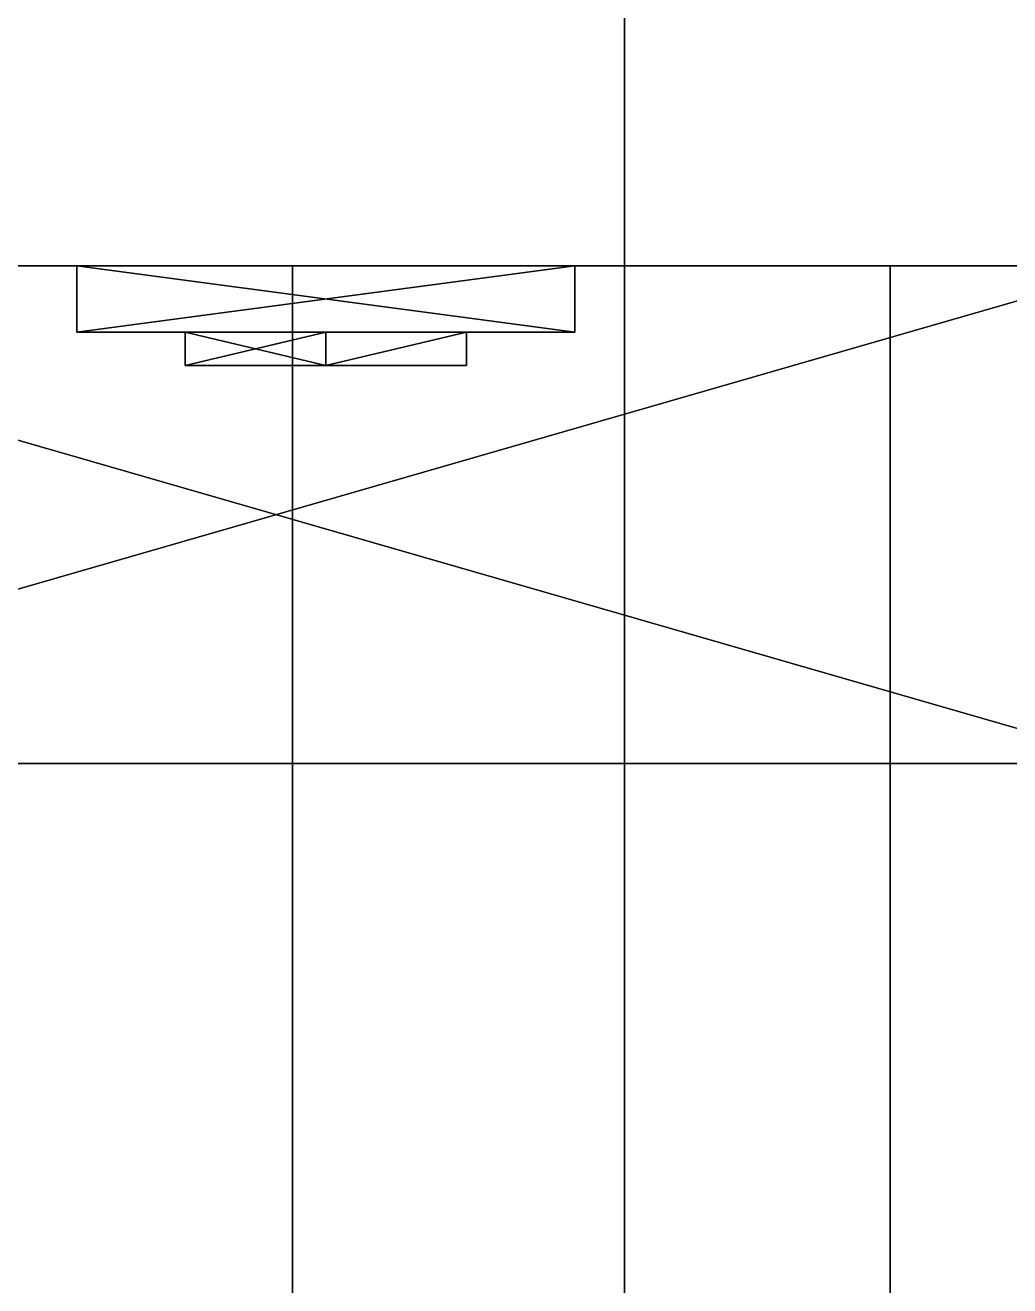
# Model space of a CAD drawing. Extents: x 0 to 2825, y -3457 to 0.
# Drawn here: x 683.94 to 713.61, y -2616.74 to -2578.75 of the extents above; entities that cross this region are included whole.
import ezdxf

# ---------------------------------------------------------------- set-up
doc = ezdxf.new("R2010")
doc.units = 0
for name, color, linetype in [('LAYER0', 7, 'CONTINUOUS'), ('LAYER1', 7, 'CONTINUOUS'), ('LAYER386', 7, 'CONTINUOUS'), ('LAYER387', 7, 'CONTINUOUS'), ('LAYER392', 7, 'CONTINUOUS'), ('LAYER396', 7, 'CONTINUOUS'), ('LAYER569', 253, 'CONTINUOUS'), ('LAYER571', 253, 'CONTINUOUS'), ('LAYER573', 253, 'CONTINUOUS'), ('LAYER575', 253, 'CONTINUOUS'), ('LAYER577', 253, 'CONTINUOUS'), ('LAYER588', 253, 'CONTINUOUS')]:
    doc.layers.add(name, color=color, linetype=linetype)

msp = doc.modelspace()

# ---------------------------------------------------------------- linework, layer by layer
at = {"layer": 'LAYER0', "invisible_edges": 1}
for points in [[(2825, 0), (0, -3457), (0, 0), (2825, 0)], [(2825, -3457, 5), (0, 0, 5), (0, -3457, 5), (2825, -3457, 5)], [(0, 0, 5), (2825, -3457, 5), (2825, 0, 5), (0, 0, 5)], [(0, -3457), (2825, 0), (2825, -3457), (0, -3457)]]:
    msp.add_3dface(points, dxfattribs=at)
at = {"layer": 'LAYER386', "invisible_edges": 1}
for points in [[(150, -2586, 85), (730, -3259, 85), (150, -3259, 85), (150, -2586, 85)], [(730, -3259, 85), (150, -2586, 85), (730, -2586, 85), (730, -3259, 85)], [(150, -2586, 85), (730, -2586, 103), (730, -2586, 85), (150, -2586, 85)], [(730, -2586, 103), (150, -2586, 85), (150, -2586, 103), (730, -2586, 103)], [(730, -2586, 103), (150, -3259, 103), (730, -3259, 103), (730, -2586, 103)], [(150, -3259, 103), (730, -2586, 103), (150, -2586, 103), (150, -3259, 103)]]:
    msp.add_3dface(points, dxfattribs=at)
at = {"layer": 'LAYER387', "invisible_edges": 1}
for points in [[(692, -2586, 85), (692, -3259, 5), (692, -3259, 85), (692, -2586, 85)], [(692, -3259, 5), (692, -2586, 85), (692, -2586, 5), (692, -3259, 5)], [(710, -2586, 5), (692, -3259, 5), (692, -2586, 5), (710, -2586, 5)], [(692, -3259, 5), (710, -2586, 5), (710, -3259, 5), (692, -3259, 5)], [(692, -2586, 85), (710, -2586, 5), (692, -2586, 5), (692, -2586, 85)], [(710, -2586, 5), (692, -2586, 85), (710, -2586, 85), (710, -2586, 5)], [(710, -3259, 85), (692, -2586, 85), (692, -3259, 85), (710, -3259, 85)], [(692, -2586, 85), (710, -3259, 85), (710, -2586, 85), (692, -2586, 85)], [(710, -2586, 5), (710, -3259, 85), (710, -3259, 5), (710, -2586, 5)], [(710, -3259, 85), (710, -2586, 5), (710, -2586, 85), (710, -3259, 85)]]:
    msp.add_3dface(points, dxfattribs=at)
at = {"layer": 'LAYER392', "invisible_edges": 1}
for points in [[(150, -2586, 5), (730, -2568, 5), (730, -2586, 5), (150, -2586, 5)], [(730, -2568, 5), (150, -2586, 5), (150, -2568, 5), (730, -2568, 5)], [(150, -2568, 2550), (730, -2586, 2550), (730, -2568, 2550), (150, -2568, 2550)], [(730, -2586, 2550), (150, -2568, 2550), (150, -2586, 2550), (730, -2586, 2550)], [(730, -2586, 2550), (150, -2586, 5), (730, -2586, 5), (730, -2586, 2550)], [(150, -2586, 5), (730, -2586, 2550), (150, -2586, 2550), (150, -2586, 5)]]:
    msp.add_3dface(points, dxfattribs=at)
at = {"layer": 'LAYER396', "invisible_edges": 1}
for points in [[(150, -3259, 2549), (730, -2586, 2549), (150, -2586, 2549), (150, -3259, 2549)], [(730, -2586, 2549), (150, -3259, 2549), (730, -3259, 2549), (730, -2586, 2549)], [(150, -2586, 2531), (730, -2586, 2549), (730, -2586, 2531), (150, -2586, 2531)], [(730, -2586, 2549), (150, -2586, 2531), (150, -2586, 2549), (730, -2586, 2549)], [(730, -3259, 2531), (150, -2586, 2531), (730, -2586, 2531), (730, -3259, 2531)], [(150, -2586, 2531), (730, -3259, 2531), (150, -3259, 2531), (150, -2586, 2531)]]:
    msp.add_3dface(points, dxfattribs=at)
at = {"layer": 'LAYER569'}
for points in [[(717.5, -2586, 181.2174), (717.5, -2601, 181.2174), (665.5, -2586, 181.2174), (717.5, -2586, 181.2174)], [(665.5, -2586, 181.2174), (717.5, -2601, 181.2174), (665.5, -2601, 181.2174), (665.5, -2586, 181.2174)], [(665.5, -2586, 194.7826), (665.5, -2601, 194.7826), (717.5, -2586, 194.7826), (665.5, -2586, 194.7826)], [(717.5, -2586, 194.7826), (665.5, -2601, 194.7826), (717.5, -2601, 194.7826), (717.5, -2586, 194.7826)], [(700.5, -2588, 214), (700.5, -2586, 214), (685.5, -2586, 214), (700.5, -2588, 214)], [(700.5, -2588, 214), (685.5, -2586, 214), (685.5, -2588, 214), (700.5, -2588, 214)], [(685.5, -2588, 214), (685.5, -2586, 214), (685.5, -2586, 162), (685.5, -2588, 214)], [(685.5, -2588, 214), (685.5, -2586, 162), (685.5, -2588, 162), (685.5, -2588, 214)], [(685.5, -2588, 162), (685.5, -2586, 162), (700.5, -2586, 162), (685.5, -2588, 162)], [(685.5, -2588, 162), (700.5, -2586, 162), (700.5, -2588, 162), (685.5, -2588, 162)], [(700.5, -2586, 162), (700.5, -2586, 214), (700.5, -2588, 214), (700.5, -2586, 162)], [(700.5, -2586, 162), (700.5, -2588, 214), (700.5, -2588, 162), (700.5, -2586, 162)], [(700.5, -2588, 162), (700.5, -2588, 214), (685.5, -2588, 214), (700.5, -2588, 162)], [(700.5, -2588, 162), (685.5, -2588, 214), (685.5, -2588, 162), (700.5, -2588, 162)], [(693, -2589, 201.2939), (688.76, -2589, 206.087), (693, -2588, 201.2939), (693, -2589, 201.2939)], [(693, -2588, 201.2939), (688.76, -2589, 206.087), (688.76, -2588, 206.087), (693, -2588, 201.2939)], [(688.76, -2589, 206.087), (693, -2589, 210.88), (688.76, -2588, 206.087), (688.76, -2589, 206.087)], [(688.76, -2588, 206.087), (693, -2589, 210.88), (693, -2588, 210.88), (688.76, -2588, 206.087)], [(693, -2588, 210.88), (688.76, -2588, 206.087), (693, -2588, 201.2939), (693, -2588, 210.88)], [(693, -2589, 165.12), (688.76, -2589, 169.913), (693, -2588, 165.12), (693, -2589, 165.12)], [(693, -2588, 165.12), (688.76, -2589, 169.913), (688.76, -2588, 169.913), (693, -2588, 165.12)], [(688.76, -2589, 169.913), (693, -2589, 174.7061), (688.76, -2588, 169.913), (688.76, -2589, 169.913)], [(688.76, -2588, 169.913), (693, -2589, 174.7061), (693, -2588, 174.7061), (688.76, -2588, 169.913)], [(693, -2588, 174.7061), (688.76, -2588, 169.913), (693, -2588, 165.12), (693, -2588, 174.7061)], [(697.24, -2589, 206.087), (693, -2589, 201.2939), (697.24, -2588, 206.087), (697.24, -2589, 206.087)], [(697.24, -2588, 206.087), (693, -2589, 201.2939), (693, -2588, 201.2939), (697.24, -2588, 206.087)], [(693, -2588, 210.88), (693, -2588, 201.2939), (697.24, -2588, 206.087), (693, -2588, 210.88)], [(693, -2588, 210.88), (693, -2589, 210.88), (697.24, -2588, 206.087), (693, -2588, 210.88)], [(697.24, -2588, 206.087), (693, -2589, 210.88), (697.24, -2589, 206.087), (697.24, -2588, 206.087)], [(697.24, -2589, 169.913), (693, -2589, 165.12), (697.24, -2588, 169.913), (697.24, -2589, 169.913)], [(697.24, -2588, 169.913), (693, -2589, 165.12), (693, -2588, 165.12), (697.24, -2588, 169.913)], [(693, -2588, 174.7061), (693, -2588, 165.12), (697.24, -2588, 169.913), (693, -2588, 174.7061)], [(693, -2588, 174.7061), (693, -2589, 174.7061), (697.24, -2588, 169.913), (693, -2588, 174.7061)], [(697.24, -2588, 169.913), (693, -2589, 174.7061), (697.24, -2589, 169.913), (697.24, -2588, 169.913)], [(693, -2589, 210.88), (688.76, -2589, 206.087), (697.24, -2589, 206.087), (693, -2589, 210.88)], [(697.24, -2589, 206.087), (688.76, -2589, 206.087), (693, -2589, 201.2939), (697.24, -2589, 206.087)], [(693, -2589, 174.7061), (688.76, -2589, 169.913), (697.24, -2589, 169.913), (693, -2589, 174.7061)], [(697.24, -2589, 169.913), (688.76, -2589, 169.913), (693, -2589, 165.12), (697.24, -2589, 169.913)], [(717.5, -2601, 181.2174), (717.5, -2601, 194.7826), (665.5, -2601, 181.2174), (717.5, -2601, 181.2174)], [(665.5, -2601, 181.2174), (717.5, -2601, 194.7826), (665.5, -2601, 194.7826), (665.5, -2601, 181.2174)]]:
    msp.add_3dface(points, dxfattribs=at)
at = {"layer": 'LAYER571'}
for points in [[(717.5, -2586, 745.9674), (717.5, -2601, 745.9674), (665.5, -2586, 745.9674), (717.5, -2586, 745.9674)], [(665.5, -2586, 745.9674), (717.5, -2601, 745.9674), (665.5, -2601, 745.9674), (665.5, -2586, 745.9674)], [(665.5, -2586, 759.5326), (665.5, -2601, 759.5326), (717.5, -2586, 759.5326), (665.5, -2586, 759.5326)], [(717.5, -2586, 759.5326), (665.5, -2601, 759.5326), (717.5, -2601, 759.5326), (717.5, -2586, 759.5326)], [(700.5, -2588, 778.75), (700.5, -2586, 778.75), (685.5, -2586, 778.75), (700.5, -2588, 778.75)], [(700.5, -2588, 778.75), (685.5, -2586, 778.75), (685.5, -2588, 778.75), (700.5, -2588, 778.75)], [(685.5, -2588, 778.75), (685.5, -2586, 778.75), (685.5, -2586, 726.75), (685.5, -2588, 778.75)], [(685.5, -2588, 778.75), (685.5, -2586, 726.75), (685.5, -2588, 726.75), (685.5, -2588, 778.75)], [(685.5, -2588, 726.75), (685.5, -2586, 726.75), (700.5, -2586, 726.75), (685.5, -2588, 726.75)], [(685.5, -2588, 726.75), (700.5, -2586, 726.75), (700.5, -2588, 726.75), (685.5, -2588, 726.75)], [(700.5, -2586, 726.75), (700.5, -2586, 778.75), (700.5, -2588, 778.75), (700.5, -2586, 726.75)], [(700.5, -2586, 726.75), (700.5, -2588, 778.75), (700.5, -2588, 726.75), (700.5, -2586, 726.75)], [(700.5, -2588, 726.75), (700.5, -2588, 778.75), (685.5, -2588, 778.75), (700.5, -2588, 726.75)], [(700.5, -2588, 726.75), (685.5, -2588, 778.75), (685.5, -2588, 726.75), (700.5, -2588, 726.75)], [(693, -2589, 766.0439), (688.76, -2589, 770.837), (693, -2588, 766.0439), (693, -2589, 766.0439)], [(693, -2588, 766.0439), (688.76, -2589, 770.837), (688.76, -2588, 770.837), (693, -2588, 766.0439)], [(688.76, -2589, 770.837), (693, -2589, 775.63), (688.76, -2588, 770.837), (688.76, -2589, 770.837)], [(688.76, -2588, 770.837), (693, -2589, 775.63), (693, -2588, 775.63), (688.76, -2588, 770.837)], [(693, -2588, 775.63), (688.76, -2588, 770.837), (693, -2588, 766.0439), (693, -2588, 775.63)], [(693, -2589, 729.87), (688.76, -2589, 734.663), (693, -2588, 729.87), (693, -2589, 729.87)], [(693, -2588, 729.87), (688.76, -2589, 734.663), (688.76, -2588, 734.663), (693, -2588, 729.87)], [(688.76, -2589, 734.663), (693, -2589, 739.4561), (688.76, -2588, 734.663), (688.76, -2589, 734.663)], [(688.76, -2588, 734.663), (693, -2589, 739.4561), (693, -2588, 739.4561), (688.76, -2588, 734.663)], [(693, -2588, 739.4561), (688.76, -2588, 734.663), (693, -2588, 729.87), (693, -2588, 739.4561)], [(697.24, -2589, 770.837), (693, -2589, 766.0439), (697.24, -2588, 770.837), (697.24, -2589, 770.837)], [(697.24, -2588, 770.837), (693, -2589, 766.0439), (693, -2588, 766.0439), (697.24, -2588, 770.837)], [(693, -2588, 775.63), (693, -2588, 766.0439), (697.24, -2588, 770.837), (693, -2588, 775.63)], [(693, -2588, 775.63), (693, -2589, 775.63), (697.24, -2588, 770.837), (693, -2588, 775.63)], [(697.24, -2588, 770.837), (693, -2589, 775.63), (697.24, -2589, 770.837), (697.24, -2588, 770.837)], [(697.24, -2589, 734.663), (693, -2589, 729.87), (697.24, -2588, 734.663), (697.24, -2589, 734.663)], [(697.24, -2588, 734.663), (693, -2589, 729.87), (693, -2588, 729.87), (697.24, -2588, 734.663)], [(693, -2588, 739.4561), (693, -2588, 729.87), (697.24, -2588, 734.663), (693, -2588, 739.4561)], [(693, -2588, 739.4561), (693, -2589, 739.4561), (697.24, -2588, 734.663), (693, -2588, 739.4561)], [(697.24, -2588, 734.663), (693, -2589, 739.4561), (697.24, -2589, 734.663), (697.24, -2588, 734.663)], [(693, -2589, 775.63), (688.76, -2589, 770.837), (697.24, -2589, 770.837), (693, -2589, 775.63)], [(697.24, -2589, 770.837), (688.76, -2589, 770.837), (693, -2589, 766.0439), (697.24, -2589, 770.837)], [(693, -2589, 739.4561), (688.76, -2589, 734.663), (697.24, -2589, 734.663), (693, -2589, 739.4561)], [(697.24, -2589, 734.663), (688.76, -2589, 734.663), (693, -2589, 729.87), (697.24, -2589, 734.663)], [(717.5, -2601, 745.9674), (717.5, -2601, 759.5326), (665.5, -2601, 745.9674), (717.5, -2601, 745.9674)], [(665.5, -2601, 745.9674), (717.5, -2601, 759.5326), (665.5, -2601, 759.5326), (665.5, -2601, 745.9674)]]:
    msp.add_3dface(points, dxfattribs=at)
at = {"layer": 'LAYER573'}
for points in [[(717.5, -2586, 1310.717), (717.5, -2601, 1310.717), (665.5, -2586, 1310.717), (717.5, -2586, 1310.717)], [(665.5, -2586, 1310.717), (717.5, -2601, 1310.717), (665.5, -2601, 1310.717), (665.5, -2586, 1310.717)], [(665.5, -2586, 1324.283), (665.5, -2601, 1324.283), (717.5, -2586, 1324.283), (665.5, -2586, 1324.283)], [(717.5, -2586, 1324.283), (665.5, -2601, 1324.283), (717.5, -2601, 1324.283), (717.5, -2586, 1324.283)], [(700.5, -2588, 1343.5), (700.5, -2586, 1343.5), (685.5, -2586, 1343.5), (700.5, -2588, 1343.5)], [(700.5, -2588, 1343.5), (685.5, -2586, 1343.5), (685.5, -2588, 1343.5), (700.5, -2588, 1343.5)], [(685.5, -2588, 1343.5), (685.5, -2586, 1343.5), (685.5, -2586, 1291.5), (685.5, -2588, 1343.5)], [(685.5, -2588, 1343.5), (685.5, -2586, 1291.5), (685.5, -2588, 1291.5), (685.5, -2588, 1343.5)], [(685.5, -2588, 1291.5), (685.5, -2586, 1291.5), (700.5, -2586, 1291.5), (685.5, -2588, 1291.5)], [(685.5, -2588, 1291.5), (700.5, -2586, 1291.5), (700.5, -2588, 1291.5), (685.5, -2588, 1291.5)], [(700.5, -2586, 1291.5), (700.5, -2586, 1343.5), (700.5, -2588, 1343.5), (700.5, -2586, 1291.5)], [(700.5, -2586, 1291.5), (700.5, -2588, 1343.5), (700.5, -2588, 1291.5), (700.5, -2586, 1291.5)], [(700.5, -2588, 1291.5), (700.5, -2588, 1343.5), (685.5, -2588, 1343.5), (700.5, -2588, 1291.5)], [(700.5, -2588, 1291.5), (685.5, -2588, 1343.5), (685.5, -2588, 1291.5), (700.5, -2588, 1291.5)], [(693, -2589, 1330.794), (688.76, -2589, 1335.587), (693, -2588, 1330.794), (693, -2589, 1330.794)], [(693, -2588, 1330.794), (688.76, -2589, 1335.587), (688.76, -2588, 1335.587), (693, -2588, 1330.794)], [(688.76, -2589, 1335.587), (693, -2589, 1340.38), (688.76, -2588, 1335.587), (688.76, -2589, 1335.587)], [(688.76, -2588, 1335.587), (693, -2589, 1340.38), (693, -2588, 1340.38), (688.76, -2588, 1335.587)], [(693, -2588, 1340.38), (688.76, -2588, 1335.587), (693, -2588, 1330.794), (693, -2588, 1340.38)], [(693, -2589, 1294.62), (688.76, -2589, 1299.413), (693, -2588, 1294.62), (693, -2589, 1294.62)], [(693, -2588, 1294.62), (688.76, -2589, 1299.413), (688.76, -2588, 1299.413), (693, -2588, 1294.62)], [(688.76, -2589, 1299.413), (693, -2589, 1304.206), (688.76, -2588, 1299.413), (688.76, -2589, 1299.413)], [(688.76, -2588, 1299.413), (693, -2589, 1304.206), (693, -2588, 1304.206), (688.76, -2588, 1299.413)], [(693, -2588, 1304.206), (688.76, -2588, 1299.413), (693, -2588, 1294.62), (693, -2588, 1304.206)], [(697.24, -2589, 1335.587), (693, -2589, 1330.794), (697.24, -2588, 1335.587), (697.24, -2589, 1335.587)], [(697.24, -2588, 1335.587), (693, -2589, 1330.794), (693, -2588, 1330.794), (697.24, -2588, 1335.587)], [(693, -2588, 1340.38), (693, -2588, 1330.794), (697.24, -2588, 1335.587), (693, -2588, 1340.38)], [(693, -2588, 1340.38), (693, -2589, 1340.38), (697.24, -2588, 1335.587), (693, -2588, 1340.38)], [(697.24, -2588, 1335.587), (693, -2589, 1340.38), (697.24, -2589, 1335.587), (697.24, -2588, 1335.587)], [(697.24, -2589, 1299.413), (693, -2589, 1294.62), (697.24, -2588, 1299.413), (697.24, -2589, 1299.413)], [(697.24, -2588, 1299.413), (693, -2589, 1294.62), (693, -2588, 1294.62), (697.24, -2588, 1299.413)], [(693, -2588, 1304.206), (693, -2588, 1294.62), (697.24, -2588, 1299.413), (693, -2588, 1304.206)], [(693, -2588, 1304.206), (693, -2589, 1304.206), (697.24, -2588, 1299.413), (693, -2588, 1304.206)], [(697.24, -2588, 1299.413), (693, -2589, 1304.206), (697.24, -2589, 1299.413), (697.24, -2588, 1299.413)], [(693, -2589, 1340.38), (688.76, -2589, 1335.587), (697.24, -2589, 1335.587), (693, -2589, 1340.38)], [(697.24, -2589, 1335.587), (688.76, -2589, 1335.587), (693, -2589, 1330.794), (697.24, -2589, 1335.587)], [(693, -2589, 1304.206), (688.76, -2589, 1299.413), (697.24, -2589, 1299.413), (693, -2589, 1304.206)], [(697.24, -2589, 1299.413), (688.76, -2589, 1299.413), (693, -2589, 1294.62), (697.24, -2589, 1299.413)], [(717.5, -2601, 1310.717), (717.5, -2601, 1324.283), (665.5, -2601, 1310.717), (717.5, -2601, 1310.717)], [(665.5, -2601, 1310.717), (717.5, -2601, 1324.283), (665.5, -2601, 1324.283), (665.5, -2601, 1310.717)]]:
    msp.add_3dface(points, dxfattribs=at)
at = {"layer": 'LAYER575'}
for points in [[(717.5, -2586, 1875.467), (717.5, -2601, 1875.467), (665.5, -2586, 1875.467), (717.5, -2586, 1875.467)], [(665.5, -2586, 1875.467), (717.5, -2601, 1875.467), (665.5, -2601, 1875.467), (665.5, -2586, 1875.467)], [(665.5, -2586, 1889.033), (665.5, -2601, 1889.033), (717.5, -2586, 1889.033), (665.5, -2586, 1889.033)], [(717.5, -2586, 1889.033), (665.5, -2601, 1889.033), (717.5, -2601, 1889.033), (717.5, -2586, 1889.033)], [(700.5, -2588, 1908.25), (700.5, -2586, 1908.25), (685.5, -2586, 1908.25), (700.5, -2588, 1908.25)], [(700.5, -2588, 1908.25), (685.5, -2586, 1908.25), (685.5, -2588, 1908.25), (700.5, -2588, 1908.25)], [(685.5, -2588, 1908.25), (685.5, -2586, 1908.25), (685.5, -2586, 1856.25), (685.5, -2588, 1908.25)], [(685.5, -2588, 1908.25), (685.5, -2586, 1856.25), (685.5, -2588, 1856.25), (685.5, -2588, 1908.25)], [(685.5, -2588, 1856.25), (685.5, -2586, 1856.25), (700.5, -2586, 1856.25), (685.5, -2588, 1856.25)], [(685.5, -2588, 1856.25), (700.5, -2586, 1856.25), (700.5, -2588, 1856.25), (685.5, -2588, 1856.25)], [(700.5, -2586, 1856.25), (700.5, -2586, 1908.25), (700.5, -2588, 1908.25), (700.5, -2586, 1856.25)], [(700.5, -2586, 1856.25), (700.5, -2588, 1908.25), (700.5, -2588, 1856.25), (700.5, -2586, 1856.25)], [(700.5, -2588, 1856.25), (700.5, -2588, 1908.25), (685.5, -2588, 1908.25), (700.5, -2588, 1856.25)], [(700.5, -2588, 1856.25), (685.5, -2588, 1908.25), (685.5, -2588, 1856.25), (700.5, -2588, 1856.25)], [(693, -2589, 1895.544), (688.76, -2589, 1900.337), (693, -2588, 1895.544), (693, -2589, 1895.544)], [(693, -2588, 1895.544), (688.76, -2589, 1900.337), (688.76, -2588, 1900.337), (693, -2588, 1895.544)], [(688.76, -2589, 1900.337), (693, -2589, 1905.13), (688.76, -2588, 1900.337), (688.76, -2589, 1900.337)], [(688.76, -2588, 1900.337), (693, -2589, 1905.13), (693, -2588, 1905.13), (688.76, -2588, 1900.337)], [(693, -2588, 1905.13), (688.76, -2588, 1900.337), (693, -2588, 1895.544), (693, -2588, 1905.13)], [(693, -2589, 1859.37), (688.76, -2589, 1864.163), (693, -2588, 1859.37), (693, -2589, 1859.37)], [(693, -2588, 1859.37), (688.76, -2589, 1864.163), (688.76, -2588, 1864.163), (693, -2588, 1859.37)], [(688.76, -2589, 1864.163), (693, -2589, 1868.956), (688.76, -2588, 1864.163), (688.76, -2589, 1864.163)], [(688.76, -2588, 1864.163), (693, -2589, 1868.956), (693, -2588, 1868.956), (688.76, -2588, 1864.163)], [(693, -2588, 1868.956), (688.76, -2588, 1864.163), (693, -2588, 1859.37), (693, -2588, 1868.956)], [(697.24, -2589, 1900.337), (693, -2589, 1895.544), (697.24, -2588, 1900.337), (697.24, -2589, 1900.337)], [(697.24, -2588, 1900.337), (693, -2589, 1895.544), (693, -2588, 1895.544), (697.24, -2588, 1900.337)], [(693, -2588, 1905.13), (693, -2588, 1895.544), (697.24, -2588, 1900.337), (693, -2588, 1905.13)], [(693, -2588, 1905.13), (693, -2589, 1905.13), (697.24, -2588, 1900.337), (693, -2588, 1905.13)], [(697.24, -2588, 1900.337), (693, -2589, 1905.13), (697.24, -2589, 1900.337), (697.24, -2588, 1900.337)], [(697.24, -2589, 1864.163), (693, -2589, 1859.37), (697.24, -2588, 1864.163), (697.24, -2589, 1864.163)], [(697.24, -2588, 1864.163), (693, -2589, 1859.37), (693, -2588, 1859.37), (697.24, -2588, 1864.163)], [(693, -2588, 1868.956), (693, -2588, 1859.37), (697.24, -2588, 1864.163), (693, -2588, 1868.956)], [(693, -2588, 1868.956), (693, -2589, 1868.956), (697.24, -2588, 1864.163), (693, -2588, 1868.956)], [(697.24, -2588, 1864.163), (693, -2589, 1868.956), (697.24, -2589, 1864.163), (697.24, -2588, 1864.163)], [(693, -2589, 1905.13), (688.76, -2589, 1900.337), (697.24, -2589, 1900.337), (693, -2589, 1905.13)], [(697.24, -2589, 1900.337), (688.76, -2589, 1900.337), (693, -2589, 1895.544), (697.24, -2589, 1900.337)], [(693, -2589, 1868.956), (688.76, -2589, 1864.163), (697.24, -2589, 1864.163), (693, -2589, 1868.956)], [(697.24, -2589, 1864.163), (688.76, -2589, 1864.163), (693, -2589, 1859.37), (697.24, -2589, 1864.163)], [(717.5, -2601, 1875.467), (717.5, -2601, 1889.033), (665.5, -2601, 1875.467), (717.5, -2601, 1875.467)], [(665.5, -2601, 1875.467), (717.5, -2601, 1889.033), (665.5, -2601, 1889.033), (665.5, -2601, 1875.467)]]:
    msp.add_3dface(points, dxfattribs=at)
at = {"layer": 'LAYER577'}
for points in [[(717.5, -2586, 2440.217), (717.5, -2601, 2440.217), (665.5, -2586, 2440.217), (717.5, -2586, 2440.217)], [(665.5, -2586, 2440.217), (717.5, -2601, 2440.217), (665.5, -2601, 2440.217), (665.5, -2586, 2440.217)], [(665.5, -2586, 2453.783), (665.5, -2601, 2453.783), (717.5, -2586, 2453.783), (665.5, -2586, 2453.783)], [(717.5, -2586, 2453.783), (665.5, -2601, 2453.783), (717.5, -2601, 2453.783), (717.5, -2586, 2453.783)], [(700.5, -2588, 2473), (700.5, -2586, 2473), (685.5, -2586, 2473), (700.5, -2588, 2473)], [(700.5, -2588, 2473), (685.5, -2586, 2473), (685.5, -2588, 2473), (700.5, -2588, 2473)], [(685.5, -2588, 2473), (685.5, -2586, 2473), (685.5, -2586, 2421), (685.5, -2588, 2473)], [(685.5, -2588, 2473), (685.5, -2586, 2421), (685.5, -2588, 2421), (685.5, -2588, 2473)], [(685.5, -2588, 2421), (685.5, -2586, 2421), (700.5, -2586, 2421), (685.5, -2588, 2421)], [(685.5, -2588, 2421), (700.5, -2586, 2421), (700.5, -2588, 2421), (685.5, -2588, 2421)], [(700.5, -2586, 2421), (700.5, -2586, 2473), (700.5, -2588, 2473), (700.5, -2586, 2421)], [(700.5, -2586, 2421), (700.5, -2588, 2473), (700.5, -2588, 2421), (700.5, -2586, 2421)], [(700.5, -2588, 2421), (700.5, -2588, 2473), (685.5, -2588, 2473), (700.5, -2588, 2421)], [(700.5, -2588, 2421), (685.5, -2588, 2473), (685.5, -2588, 2421), (700.5, -2588, 2421)], [(693, -2589, 2460.294), (688.76, -2589, 2465.087), (693, -2588, 2460.294), (693, -2589, 2460.294)], [(693, -2588, 2460.294), (688.76, -2589, 2465.087), (688.76, -2588, 2465.087), (693, -2588, 2460.294)], [(688.76, -2589, 2465.087), (693, -2589, 2469.88), (688.76, -2588, 2465.087), (688.76, -2589, 2465.087)], [(688.76, -2588, 2465.087), (693, -2589, 2469.88), (693, -2588, 2469.88), (688.76, -2588, 2465.087)], [(693, -2588, 2469.88), (688.76, -2588, 2465.087), (693, -2588, 2460.294), (693, -2588, 2469.88)], [(693, -2589, 2424.12), (688.76, -2589, 2428.913), (693, -2588, 2424.12), (693, -2589, 2424.12)], [(693, -2588, 2424.12), (688.76, -2589, 2428.913), (688.76, -2588, 2428.913), (693, -2588, 2424.12)], [(688.76, -2589, 2428.913), (693, -2589, 2433.706), (688.76, -2588, 2428.913), (688.76, -2589, 2428.913)], [(688.76, -2588, 2428.913), (693, -2589, 2433.706), (693, -2588, 2433.706), (688.76, -2588, 2428.913)], [(693, -2588, 2433.706), (688.76, -2588, 2428.913), (693, -2588, 2424.12), (693, -2588, 2433.706)], [(697.24, -2589, 2465.087), (693, -2589, 2460.294), (697.24, -2588, 2465.087), (697.24, -2589, 2465.087)], [(697.24, -2588, 2465.087), (693, -2589, 2460.294), (693, -2588, 2460.294), (697.24, -2588, 2465.087)], [(693, -2588, 2469.88), (693, -2588, 2460.294), (697.24, -2588, 2465.087), (693, -2588, 2469.88)], [(693, -2588, 2469.88), (693, -2589, 2469.88), (697.24, -2588, 2465.087), (693, -2588, 2469.88)], [(697.24, -2588, 2465.087), (693, -2589, 2469.88), (697.24, -2589, 2465.087), (697.24, -2588, 2465.087)], [(697.24, -2589, 2428.913), (693, -2589, 2424.12), (697.24, -2588, 2428.913), (697.24, -2589, 2428.913)], [(697.24, -2588, 2428.913), (693, -2589, 2424.12), (693, -2588, 2424.12), (697.24, -2588, 2428.913)], [(693, -2588, 2433.706), (693, -2588, 2424.12), (697.24, -2588, 2428.913), (693, -2588, 2433.706)], [(693, -2588, 2433.706), (693, -2589, 2433.706), (697.24, -2588, 2428.913), (693, -2588, 2433.706)], [(697.24, -2588, 2428.913), (693, -2589, 2433.706), (697.24, -2589, 2428.913), (697.24, -2588, 2428.913)], [(693, -2589, 2469.88), (688.76, -2589, 2465.087), (697.24, -2589, 2465.087), (693, -2589, 2469.88)], [(697.24, -2589, 2465.087), (688.76, -2589, 2465.087), (693, -2589, 2460.294), (697.24, -2589, 2465.087)], [(693, -2589, 2433.706), (688.76, -2589, 2428.913), (697.24, -2589, 2428.913), (693, -2589, 2433.706)], [(697.24, -2589, 2428.913), (688.76, -2589, 2428.913), (693, -2589, 2424.12), (697.24, -2589, 2428.913)], [(717.5, -2601, 2440.217), (717.5, -2601, 2453.783), (665.5, -2601, 2440.217), (717.5, -2601, 2440.217)], [(665.5, -2601, 2440.217), (717.5, -2601, 2453.783), (665.5, -2601, 2453.783), (665.5, -2601, 2440.217)]]:
    msp.add_3dface(points, dxfattribs=at)
at = {"layer": 'LAYER588', "invisible_edges": 1}
for points in [[(702, -1887, 2620), (702, -3327, 2550), (702, -3327, 2620), (702, -1887, 2620)], [(702, -3327, 2550), (702, -1887, 2620), (702, -1887, 2550), (702, -3327, 2550)], [(720, -1887, 2550), (702, -3327, 2550), (702, -1887, 2550), (720, -1887, 2550)], [(702, -3327, 2550), (720, -1887, 2550), (720, -3327, 2550), (702, -3327, 2550)], [(720, -3327, 2620), (702, -1887, 2620), (702, -3327, 2620), (720, -3327, 2620)], [(702, -1887, 2620), (720, -3327, 2620), (720, -1887, 2620), (702, -1887, 2620)]]:
    msp.add_3dface(points, dxfattribs=at)

# ---------------------------------------------------------------- meshes
at = {"layer": 'LAYER1'}
mesh = msp.add_polymesh((5, 2), dxfattribs=at)
for k, corner in enumerate([(2675, -150, 2599), (150, -150, 2599), (2675, -3307, 2599), (2675, -150, 2599), (150, -3307, 2599), (2675, -3307, 2599), (150, -150, 2599), (150, -3307, 2599), (0, 0, 2599), (0, -3457, 2599)]):
    mesh.set_mesh_vertex(divmod(k, 2), corner)

doc.saveas('drawing.dxf')
